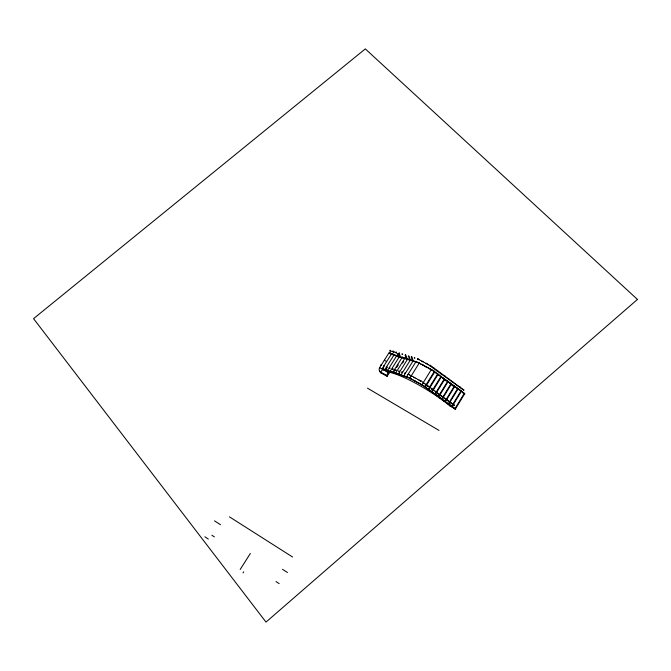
<?xml version="1.0" encoding="UTF-8"?>
<svg xmlns="http://www.w3.org/2000/svg" width="671" height="671" viewBox="0 0 671 671"><rect width="100%" height="100%" fill="white"/><g stroke="black" fill="none" stroke-linecap="round" stroke-linejoin="round"><path stroke-width="1.01" d="M412.715 361.208L413.311 361.048L411.818 356.871L411.239 357.081L412.992 361.417M401.141 357.282L400.545 357.266M384.986 369.302L387.964 370.929L387.645 370.182L396.947 355.404L397.249 356.175L394.263 354.565L384.986 369.302L385.448 370.392L387.15 367.247L386.798 366.878L386.932 367.431M408.052 374.384L408.496 373.99L408.161 374.485M417.958 358.725L417.664 359.228L417.874 358.641M429.809 365.72L430.195 365.267L463.887 390.186L429.826 365.77L430.212 365.309M420.734 380.667L420.306 381.103L420.675 380.608L454.569 405.485L437.274 393.399M392.191 354.59L391.646 354.632M407.18 359.27C405.343 359.203 404.101 349.054 407.188 359.128M392.803 354.783L419.216 363.07L409.796 378.201L382.663 369.167L387.494 371.818A49.209 9.931 31.8 0 1 450.308 406.249L450.887 405.292M461.12 390.707L464.617 393.843L455.374 409.025L451.843 405.921L461.12 390.707L438.02 374.477L437.786 373.713L434.674 372.036L434.431 371.273L416.146 361.417L406.718 376.515L407.012 377.27L403.942 375.592L413.353 360.545L416.414 362.197L416.146 361.417M452.053 406.618L461.312 391.428M455.173 408.329L464.433 393.122M451.843 405.921L445.385 401.795L445.167 401.09L454.477 385.867M445.385 401.795L454.678 386.605M448.505 403.506L457.798 388.291M448.723 404.21L457.999 389.021M445.167 401.09L438.7 396.964L438.465 396.242L447.817 381.019M438.7 396.964L448.035 381.765M441.82 398.666L451.147 383.443M442.046 399.379L451.357 384.181M438.465 396.242L428.635 389.683L438.02 374.477M431.747 391.378L441.132 376.154M431.998 392.107L441.367 376.909M435.11 393.81L444.479 378.587M435.353 394.54L444.697 379.333M428.635 389.683L425.011 386.504L434.431 371.273M425.271 387.242L434.674 372.036M428.383 388.945L437.786 373.713M398.448 373.772L407.825 358.809L410.862 360.453L410.577 359.673L401.191 374.678L401.493 375.433L398.448 373.772L398.75 374.519L399.857 372.766M388.551 372.506L388.937 373.411L387.1 376.322L386.714 375.425L388.551 372.506L379.652 367.633L388.954 352.904A3.506 3.271 -20.7 0 1 393.734 351.612L399.673 354.816L400.033 355.756L397.492 354.389M398.306 356.989L399.673 354.816M387.645 370.182L390.639 371.818L390.321 371.071L399.639 356.251L402.65 357.869L402.357 357.098L393.013 371.969L393.332 372.715L394.976 370.098M396.62 367.482L398.264 364.856M393.013 371.969L396.033 373.621L395.722 372.866L405.083 357.953L407.347 359.178M402.625 363.103L403.724 361.35M383.007 370.157L382.336 368.421L391.604 353.734L394.573 355.336L394.263 354.565M383.644 367.607L380.776 372.162L381.178 373.068L387.1 376.322M389.096 353.256L391.914 354.506L393.877 351.965M387.494 371.818L388.081 370.895M243.045 572.866L243.716 571.809M240.184 569.486L250.35 553.466M394.615 355.295L395.144 355.303M416.339 362.281L415.81 362.03L416.406 362.013M417.714 359.186L417.84 358.649L417.605 359.17M397.92 356.637L397.895 356.083L397.735 356.637M457.278 388.777L457.312 388.19M445.2 376.205L444.806 376.674L445.217 376.221M452.665 381.648L452.271 382.118L452.707 381.682M460.105 387.075L459.694 387.528L460.163 387.125M463.812 389.776L463.451 390.262M454.502 405.108L454.116 405.586M410.577 359.673L413.63 361.317L413.353 360.545M402.357 357.098L405.368 358.725L405.083 357.953M396.947 355.404L399.941 357.022L399.639 356.251M462.923 392.929L464.617 393.843L431.327 369.595L421.9 384.81L455.374 409.025L450.308 406.249M384.307 360.252L386.53 361.459M406.718 376.515L425.011 386.504M401.191 374.678L404.244 376.347L403.942 375.592M395.722 372.866L398.75 374.519M390.321 371.071L393.332 372.715M382.336 368.421L385.305 370.048M387.242 372.48L388.937 373.411M386.714 375.425L380.776 372.162A3.514 3.296 -22.6 0 1 379.652 367.633L379.828 368.027M367.482 388.165L439.019 430.43M229.457 516.846L292.581 557.014M214.502 520.855L220.491 524.705M282.508 569.318L287.456 572.506M211.877 535.257L214.376 536.875M275.991 581.556L279.17 583.619M204.89 536.825L208.32 539.065M411.801 356.846L411.231 357.056M408.178 356.209C408.362 354.38 410.862 361.594 409.654 360.268M410.199 360L408.74 355.991M391.604 353.734L391.914 354.506M407.825 358.809L408.111 359.589M405.653 354.984L405.066 355.169M390.212 352.896A3.498 3.271 -20.6 0 1 390.497 352.694M381.178 373.068A3.506 3.296 -22.6 0 1 379.56 370.728M443.908 379.484A49.05 10.585 31.7 0 1 446.081 380.96M450.954 384.408A49.05 10.585 31.7 0 1 453.588 386.362M461.254 391.143L460.633 391.151L461.254 391.176M464.307 393.827L464.928 393.852L464.307 393.802M456.515 384.584L455.894 384.592L456.515 384.584M451.373 406.341L451.994 406.366L451.373 406.341M453.26 385.791L453.881 385.808L453.26 385.791M455.064 409.016L455.684 409.033L455.072 408.983M446.492 380.398L445.871 380.407L446.492 380.398M446.517 399.916L447.138 399.941L446.517 399.891M447.666 403.665L448.287 403.716L447.683 403.606M448.438 379.165L449.058 379.182L448.438 379.132M449.57 383.099L450.191 383.116L449.57 383.066M450.258 402.625L450.878 402.675L450.266 402.566M441.585 373.705L440.964 373.772L441.585 373.705M442.164 377.706L442.785 377.723L442.164 377.706M442.768 397.207L443.397 397.232L442.768 397.207M443.959 400.981L444.579 401.006L443.959 400.981M436.527 395.605L437.148 395.655L436.536 395.546M437.215 370.979L437.836 370.996L437.215 370.954M438.457 375.005L439.077 375.022L438.457 374.972M439.019 394.489L439.648 394.514L439.019 394.489M440.251 398.297L440.872 398.314L440.251 398.264M431.503 389.046L432.124 389.037L431.503 389.046M431.638 369.578L431.017 369.612L431.638 369.578M432.803 392.912L433.424 392.904L432.803 392.912M433.458 368.245L434.078 368.295L433.466 368.186M434.741 372.296L435.362 372.313L434.741 372.271M435.261 391.772L435.89 391.797L435.261 391.772M426.244 366.668L425.624 366.743L426.244 366.668M426.966 367.406L427.586 367.423L426.974 367.373M426.974 364.034L427.595 364.026L426.974 364.034M427.729 386.32L428.358 386.311L427.729 386.32M428.316 368.136L428.928 368.178L428.324 368.077M428.333 364.772L428.962 364.789L428.341 364.739M429.071 390.212L429.692 390.203L429.071 390.212M429.666 368.857L430.279 368.907L429.675 368.798M421.539 361.115L422.16 361.132L421.547 361.09M421.589 364.512L422.21 364.496L421.589 364.512M421.589 384.793L422.21 384.844L421.598 384.743M422.898 361.845L423.518 361.895L422.906 361.786M422.931 365.234L423.552 365.217L422.931 365.234M423.955 383.586L424.584 383.577L423.955 383.586M424.282 365.955L424.894 365.972L424.282 365.93M424.257 362.575L424.877 362.625L424.265 362.516M425.615 363.305L426.236 363.296L425.615 363.305M425.339 387.502L425.951 387.528L425.339 387.477M416.087 378.62L416.716 378.67L416.104 378.561M416.196 381.849L416.817 381.9L416.205 381.791M417.454 379.367L418.075 379.383L417.454 379.333M417.547 382.587L418.159 382.638L417.555 382.529M418.83 359.664L419.459 359.681L418.838 359.631M418.914 363.061L419.526 363.078L418.914 363.036M418.813 380.105L419.442 380.13L418.813 380.08M418.889 383.326L419.509 383.376L418.905 383.267M420.256 363.783L420.868 363.808L420.256 363.757M420.189 360.386L420.809 360.411L420.189 360.361M420.239 384.064L420.86 384.114L420.247 384.005M420.172 380.851L420.625 380.583L420.172 380.851M411.289 375.651L410.66 375.693L411.289 375.651M411.44 378.905L410.828 378.981L411.44 378.905M412.019 376.406L412.64 376.456L412.028 376.347M412.17 379.652L412.782 379.702L412.179 379.593M413.378 377.144L413.999 377.194L413.386 377.085M413.512 380.382L414.124 380.432L413.521 380.323M414.342 357.962L414.963 358.012L414.351 357.903M414.728 377.882L415.349 377.932L414.745 377.823M414.854 381.12L415.466 381.17L414.863 381.061M409.31 374.93L409.931 374.98L409.318 374.871M409.486 378.184L410.098 378.234L409.495 378.125M401.744 372.145L402.365 372.137L401.744 372.145M401.996 354.137L402.608 354.12L401.996 354.137M403.556 358.239L404.16 358.264L403.556 358.213M403.321 376.137L403.934 376.121L403.321 376.137M404.839 373.168L405.46 373.21L404.856 373.11M397.24 374.108L397.844 374.158L397.249 374.049M398.96 353.189L399.572 353.181L398.96 353.189M398.666 371.13L399.287 371.155L398.675 371.105M400.268 375.123L400.881 375.139L400.277 375.089M391.235 372.111L391.83 372.162L391.243 372.053M392.577 369.125L393.189 369.117L392.577 369.125M392.946 351.327L393.55 351.344L392.954 351.302M394.229 373.11L394.833 373.093L394.229 373.11M395.949 352.258L396.553 352.275L395.949 352.225M395.613 370.124L396.225 370.174L395.622 370.065M388.257 371.122L388.861 371.113L388.257 371.122M389.968 350.405L390.564 350.447L389.977 350.346M389.557 368.136L390.161 368.178L389.574 368.077M382.369 369.159L382.956 369.209L382.378 369.1M383.586 366.165L384.189 366.181L383.586 366.14M380.625 365.192L381.229 365.209L380.633 365.167M637.45 299.442L266.001 622.101L33.55 318.65L365.318 48.899L637.45 299.442"/></g></svg>
